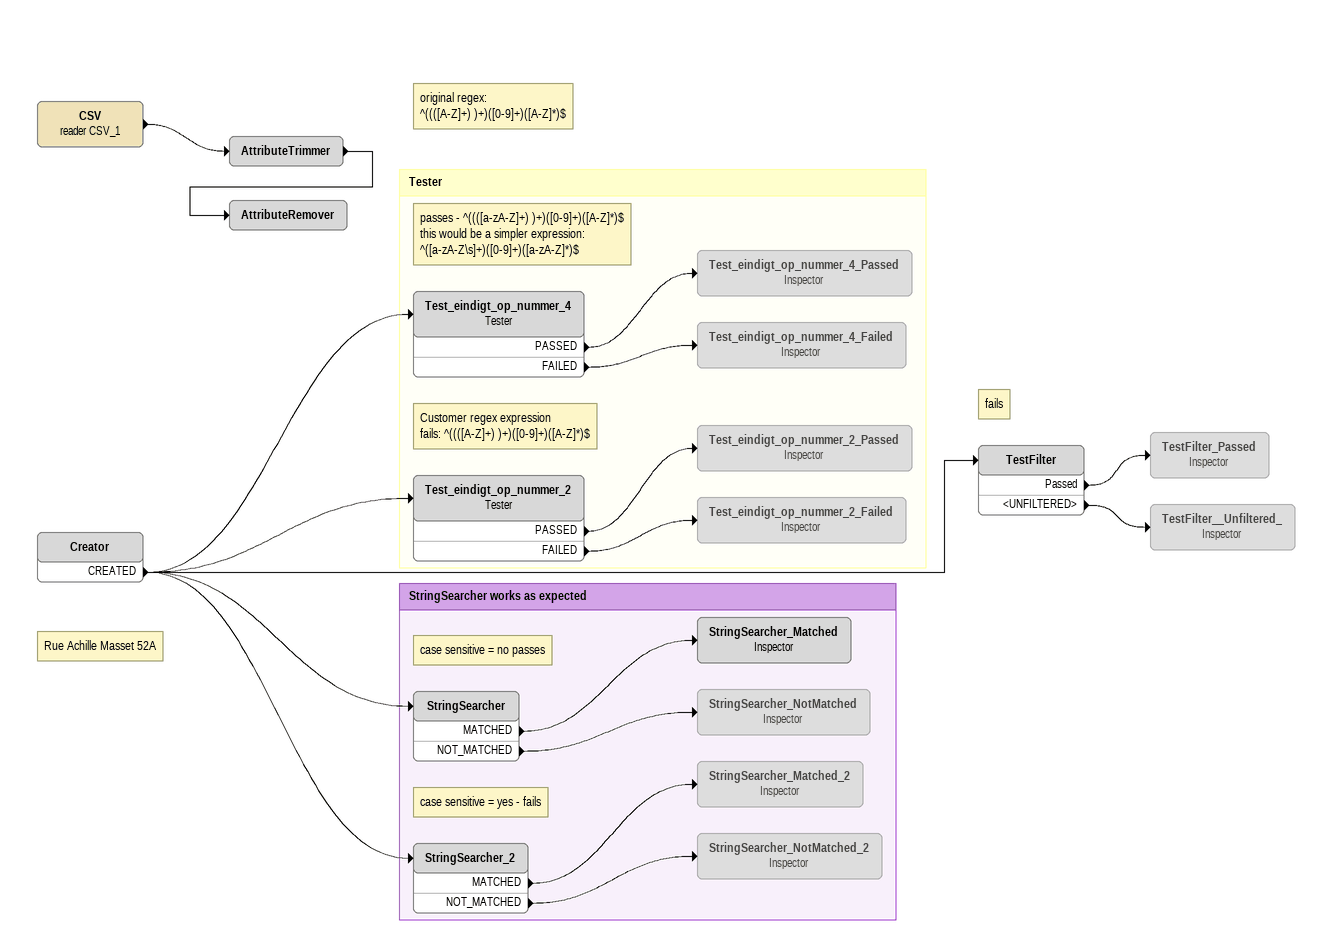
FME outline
CSV (reader CSV_1)
    -> AttributeTrimmer
Note: original regex: / ^((([A-Z]+) )+)([0-9]+)([A-Z]*)$
AttributeTrimmer
    -> AttributeRemover
AttributeRemover
Note: Rue Achille Masset 52A
Creator
    CREATED -> Test_eindigt_op_nummer_2
    CREATED -> StringSearcher
    CREATED -> Test_eindigt_op_nummer_4
    CREATED -> StringSearcher_2
    CREATED -> TestFilter
Note: fails
TestFilter
    Passed -> TestFilter_Passed
    <UNFILTERED> -> TestFilter__Unfiltered_
TestFilter_Passed: Inspector [off]
TestFilter__Unfiltered_: Inspector [off]

Bookmark: Tester
Note: passes - ^((([a-zA-Z]+) )+)([0-9]+)([A-Z]*)$ / this would be a simpler expression: ^([a-zA-Z\s]+)([0-9]+)([a-zA-Z]*)$
Test_eindigt_op_nummer_4: Tester
    PASSED -> Test_eindigt_op_nummer_4_Passed
    FAILED -> Test_eindigt_op_nummer_4_Failed
Test_eindigt_op_nummer_4_Passed: Inspector [off]
Test_eindigt_op_nummer_4_Failed: Inspector [off]
Note: Customer regex expression / fails: ^((([A-Z]+) )+)([0-9]+)([A-Z]*)$
Test_eindigt_op_nummer_2: Tester
    PASSED -> Test_eindigt_op_nummer_2_Passed
    FAILED -> Test_eindigt_op_nummer_2_Failed
Test_eindigt_op_nummer_2_Passed: Inspector [off]
Test_eindigt_op_nummer_2_Failed: Inspector [off]

Bookmark: StringSearcher works as expected
Note: case sensitive = no passes
StringSearcher
    MATCHED -> StringSearcher_Matched
    NOT_MATCHED -> StringSearcher_NotMatched
StringSearcher_Matched: Inspector
StringSearcher_NotMatched: Inspector [off]
Note: case sensitive = yes - fails
StringSearcher_2
    MATCHED -> StringSearcher_Matched_2
    NOT_MATCHED -> StringSearcher_NotMatched_2
StringSearcher_Matched_2: Inspector [off]
StringSearcher_NotMatched_2: Inspector [off]
